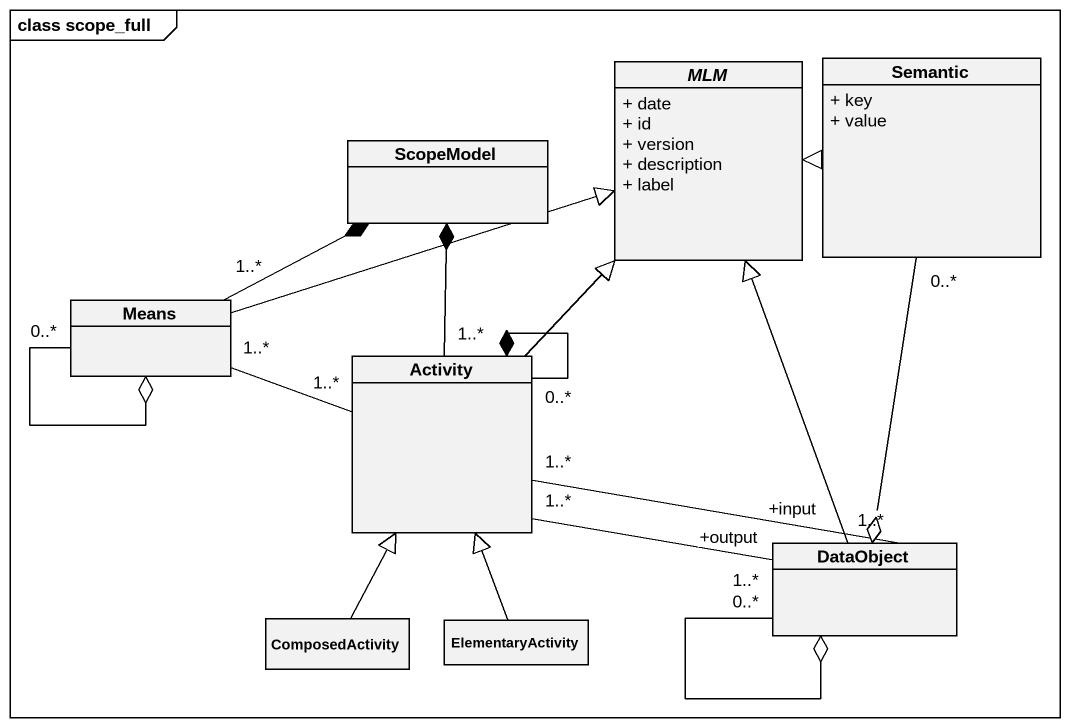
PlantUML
@startuml
mainframe class scope_full
hide circle
hide empty members
skinparam classAttributeIconSize 0
abstract class MLM {
  + date
  + id
  + version
  + description
  + label
}
class Semantic {
  + key
  + value
}
class ScopeModel
class Means
class Activity
class DataObject
class ComposedActivity
class ElementaryActivity
Semantic -left-|> MLM
Semantic "0..*" --o DataObject
Means -right-|> MLM
Means "1..*" -right-* ScopeModel
Means "0..*" --o Means
Activity -up-|> MLM
Activity "1..*" -up-* ScopeModel
Activity "1..*" -left- "1..*" Means
Activity "0..*" --* Activity
Activity "1..*" -right- "+input\n1..*" DataObject
Activity "1..*" -right- "+output\n1..*" DataObject
DataObject -up-|> MLM
DataObject "0..*" --o DataObject
ComposedActivity -up-|> Activity
ElementaryActivity -up-|> Activity
@enduml
